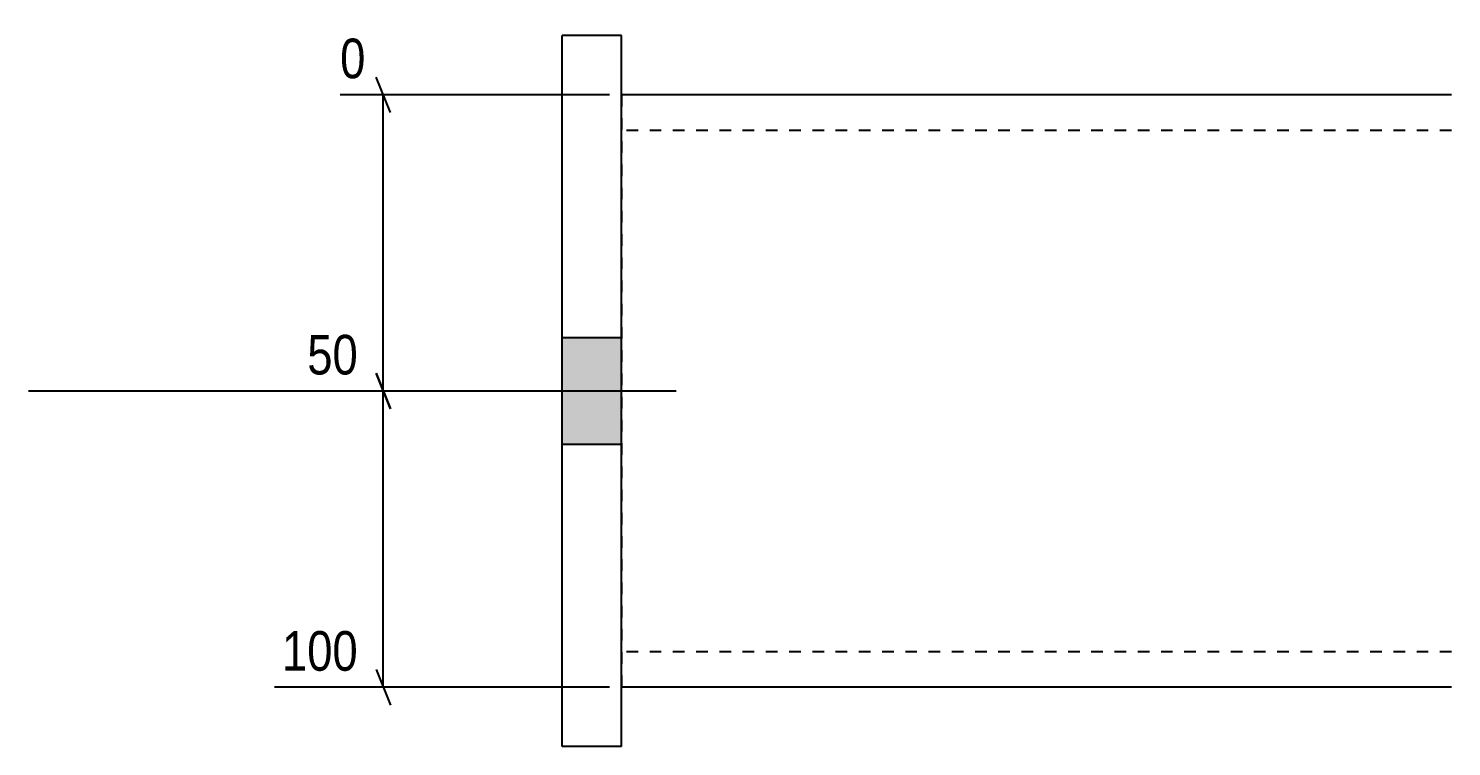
# Model space of a CAD drawing. Header units: millimetres. Extents: x 19 to 23087, y 2 to 931.
# Drawn here: x 12177.4 to 12417.4, y 7.8 to 129 of the extents above; entities that cross this region are included whole.
import ezdxf

# ---------------------------------------------------------------- set-up
doc = ezdxf.new("R2010")
doc.units = ezdxf.units.MM
doc.linetypes.add('DXK_LINE_DOT2', pattern=[3.9198, 1.9599, -1.9599])
doc.layers.add('MÅLSÆTNING', color=7, linetype='Continuous')
doc.layers.add('STÅL', color=7, linetype='Continuous')
doc.styles.add('Arial Narrow', font='ARIALN.TTF', dxfattribs={"height": 0.2})

msp = doc.modelspace()

# ---------------------------------------------------------------- hatches: boundary and pattern name
at = {"layer": 'STÅL', "linetype": 'Continuous'}
msp.add_hatch(color=96, dxfattribs=at).paths.add_polyline_path([(12267.43, 76.8), (12267.43, 58.8), (12277.43, 58.8), (12277.43, 76.8)])
msp.add_hatch(color=96, dxfattribs=at).paths.add_polyline_path([(12267.43, 76.8), (12267.43, 58.8), (12277.43, 58.8), (12277.43, 76.8)])

# ---------------------------------------------------------------- linework, layer by layer
at = {"layer": 'MÅLSÆTNING', "color": 7, "linetype": 'Continuous'}
for p, q in [((12238.46, 114.8), (12236.06, 120.8)), ((12275.43, 117.8), (12229.99, 117.8)), ((12237.26, 67.8), (12237.26, 117.8)), ((12238.46, 64.8), (12236.06, 70.8)), ((12236.06, 70.8), (12238.46, 64.8)), ((12265.43, 67.8), (12223.17, 67.8)), ((12265.43, 67.8), (12223.17, 67.8)), ((12237.26, 17.8), (12237.26, 67.8)), ((12236.06, 20.8), (12238.46, 14.8)), ((12275.43, 17.8), (12218.91, 17.8))]:
    msp.add_line(p, q, dxfattribs=at)
at = {"layer": 'STÅL', "color": 2, "linetype": 'Continuous'}
for p, q in [((12267.43, 7.8), (12267.43, 127.8)), ((12277.43, 127.8), (12267.43, 127.8)), ((12277.43, 7.8), (12277.43, 127.8)), ((12417.43, 117.8), (12277.43, 117.8)), ((12417.43, 17.8), (12277.43, 17.8)), ((12277.43, 7.8), (12267.43, 7.8))]:
    msp.add_line(p, q, dxfattribs=at)
at = {"layer": 'STÅL', "color": 7, "linetype": 'DXK_LINE_DOT2'}
for p, q in [((12277.43, 117.8), (12277.43, 18.71)), ((12417.43, 111.8), (12277.43, 111.8)), ((12417.43, 23.8), (12277.43, 23.8)), ((12277.43, 18.71), (12277.43, 17.8))]:
    msp.add_line(p, q, dxfattribs=at)
at = {"layer": 'STÅL', "color": 96, "linetype": 'Continuous'}
for p, q in [((12277.43, 76.8), (12267.43, 76.8)), ((12277.43, 76.8), (12267.43, 76.8)), ((12286.67, 67.8), (12177.43, 67.8)), ((12286.67, 67.8), (12177.43, 67.8)), ((12277.43, 58.8), (12267.43, 58.8)), ((12277.43, 58.8), (12267.43, 58.8))]:
    msp.add_line(p, q, dxfattribs=at)

# ---------------------------------------------------------------- wipeouts: each hides what was drawn before it
at = {"color": 0, "linetype": 'Continuous'}
for points in [[(12234.38, 69.2), (12234.38, 79), (12223.05, 79), (12223.05, 69.2)], [(12234.38, 19.2), (12234.38, 29), (12218.78, 29), (12218.78, 19.2)]]:
    msp.add_wipeout(points, dxfattribs=at).dxf.layer = 'MÅLSÆTNING'

# ---------------------------------------------------------------- next in the draw order: texts
at = {"layer": 'MÅLSÆTNING', "color": 3, "linetype": 'Continuous', "style": 'Arial Narrow'}
for s, p in [('50', (12224.45, 70.6)), ('100', (12220.18, 20.6))]:
    msp.add_text(s, height=6.681, dxfattribs=at).set_placement(p)

# ---------------------------------------------------------------- next in the draw order: wipeouts: each hides what was drawn before it
at = {"color": 0, "linetype": 'Continuous'}
msp.add_wipeout([(12235.66, 119.2), (12235.66, 129), (12228.59, 129), (12228.59, 119.2)], dxfattribs=at).dxf.layer = 'MÅLSÆTNING'

# ---------------------------------------------------------------- next in the draw order: texts
at = {"layer": 'MÅLSÆTNING', "color": 3, "linetype": 'Continuous', "style": 'Arial Narrow'}
msp.add_text('0', height=6.68, dxfattribs=at).set_placement((12229.99, 120.6))

doc.saveas('drawing.dxf')
